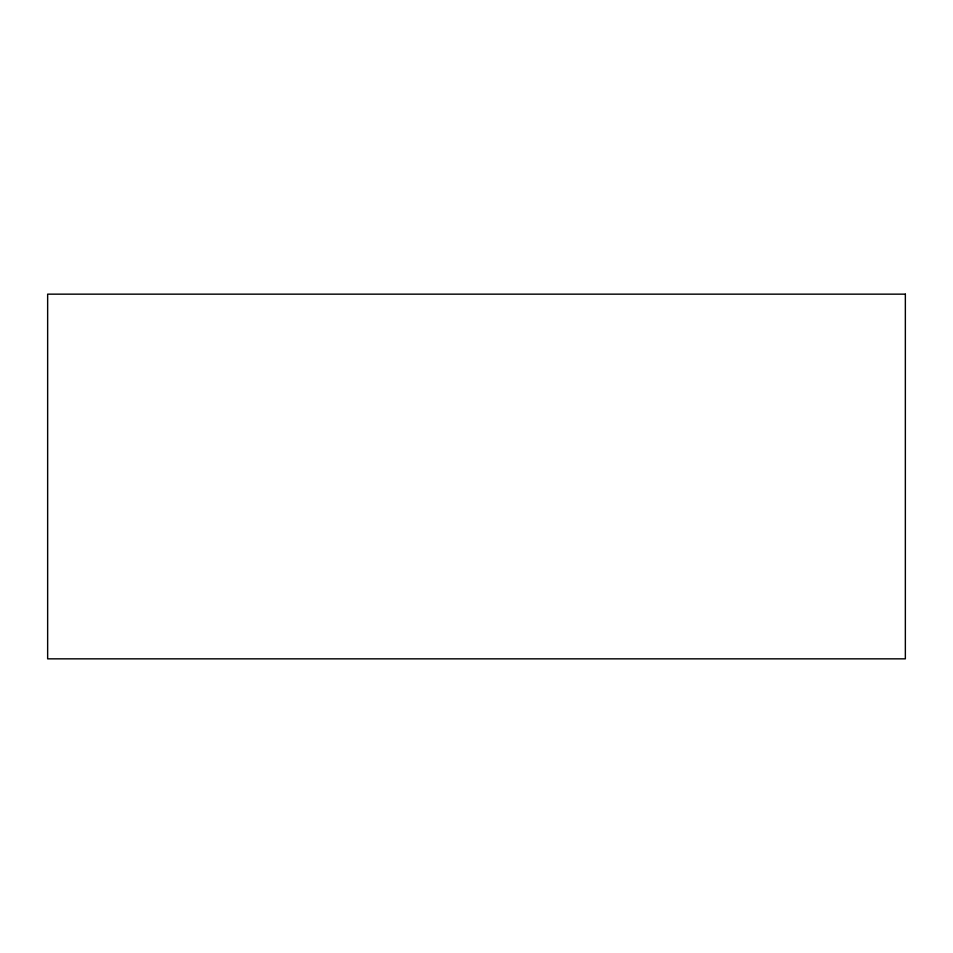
<?xml version="1.0" encoding="UTF-8"?>
<svg xmlns="http://www.w3.org/2000/svg" width="953" height="953" viewBox="0 0 953 953"><rect width="100%" height="100%" fill="white"/><g stroke="black" fill="none" stroke-linecap="round" stroke-linejoin="round"><path stroke-width="1.43" d="M905.35 294.155L47.65 294.155L47.65 658.845L905.35 658.845L905.35 294.155"/></g></svg>
